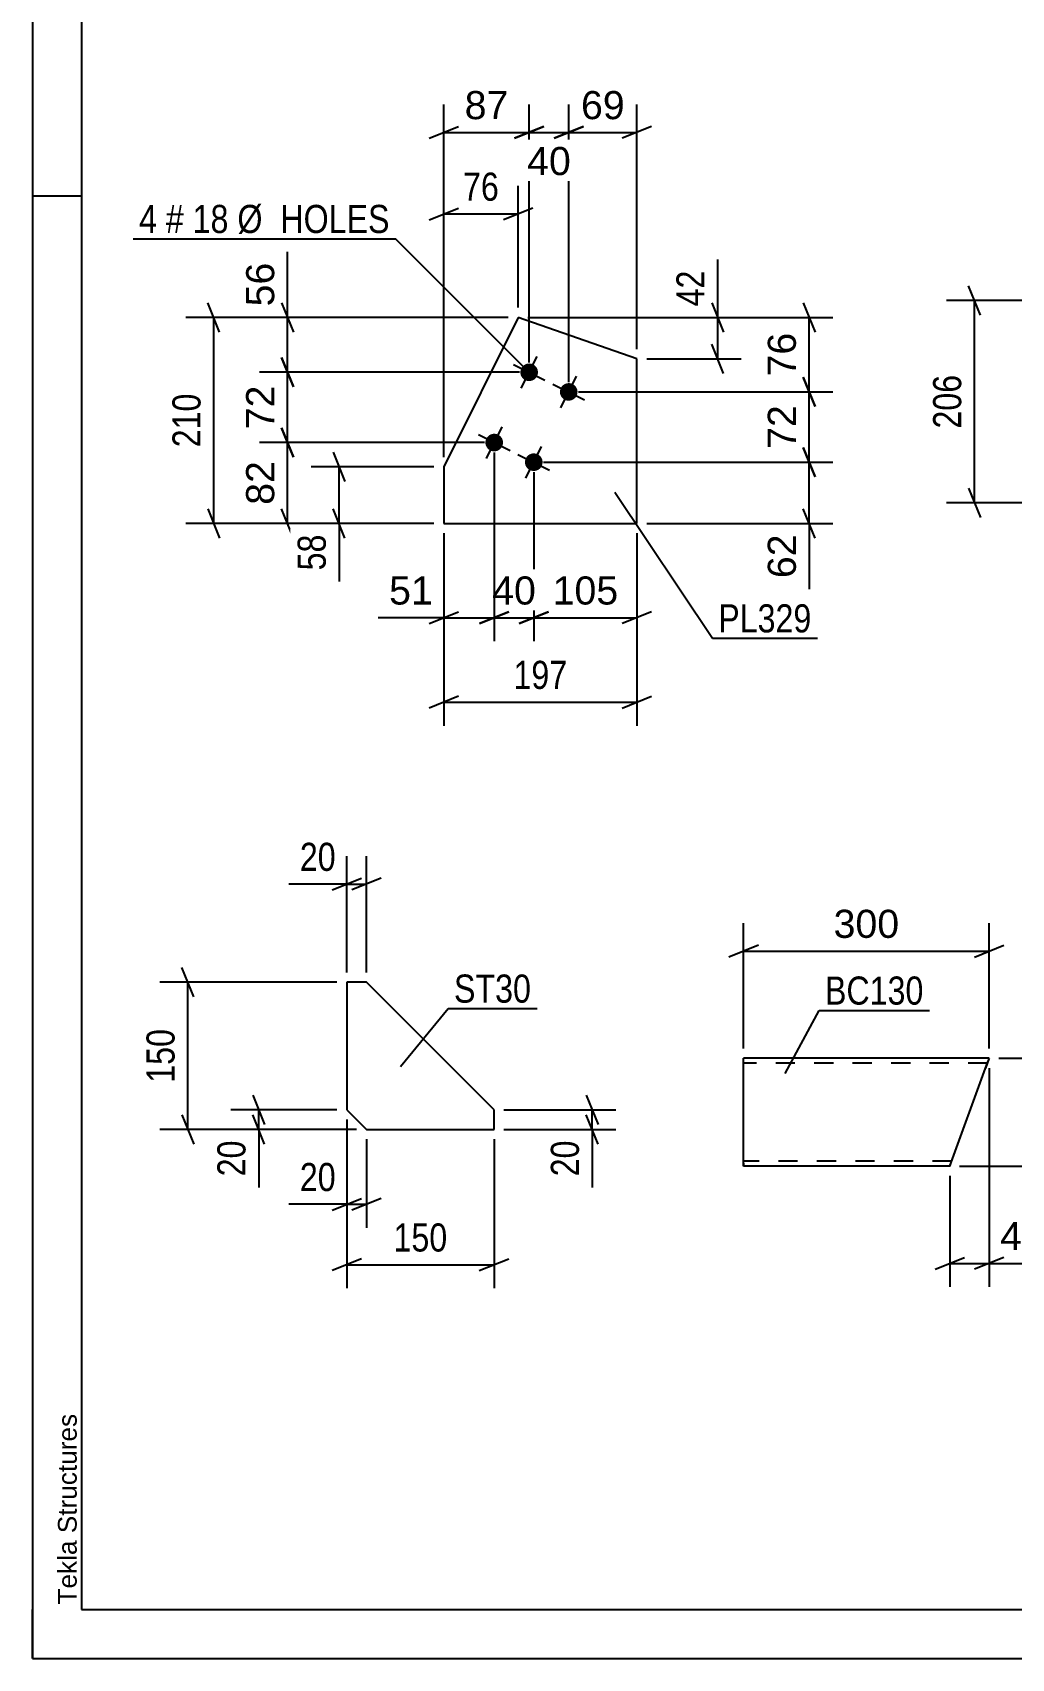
# Model space of a CAD drawing. Header units: millimetres. Extents: x 0 to 420, y 0 to 297.
# Drawn here: x 0 to 99.7, y 0 to 165.7 of the extents above; entities that cross this region are included whole.
import ezdxf

# ---------------------------------------------------------------- set-up
doc = ezdxf.new("R2010")
doc.units = ezdxf.units.MM
doc.linetypes.add('DXK_LINE_DOT2', pattern=[3.9198, 1.9599, -1.9599])
doc.styles.add('Arial', font='ARIAL.TTF', dxfattribs={"height": 0.2})
doc.styles.add('Arial Narrow', font='ARIALN.TTF', dxfattribs={"height": 0.2})

# ---------------------------------------------------------------- blocks, each defined once
blk = doc.blocks.new('Unknown-284928342-1132')
at = {"color": 5, "linetype": 'Continuous'}
for p, q in [((0, 297), (0, 0)), ((5, 292), (5, 5)), ((5, 149), (0, 149)), ((0, 0), (0, 5)), ((5, 5), (415, 5)), ((0, 0), (420, 0))]:
    blk.add_line(p, q, dxfattribs=at)
at = {"color": 174, "linetype": 'Continuous', "style": 'Arial'}
blk.add_text('Tekla Structures', height=1.9102, rotation=90, dxfattribs=at).set_placement((4.5, 5.5))
blk = doc.blocks.new('Part-284928342-1487 - 1471')
at = {"color": 2, "linetype": 'Continuous'}
for p, q in [((34.01, 68.91), (32.01, 68.91)), ((32.01, 68.91), (32.01, 55.91)), ((47.01, 55.91), (34.01, 68.91)), ((32.01, 55.91), (34.01, 53.91)), ((47.01, 53.91), (47.01, 55.91)), ((34.01, 53.91), (47.01, 53.91))]:
    blk.add_line(p, q, dxfattribs=at)
blk = doc.blocks.new('Part-284928342-1582 - 1565')
at = {"color": 2, "linetype": 'Continuous'}
for p, q in [((97.44, 61.17), (72.44, 61.17)), ((72.44, 50.25), (72.44, 61.17)), ((93.44, 50.17), (97.08, 60.17)), ((97.41, 61.1), (97.08, 60.17)), ((97.44, 61.17), (97.41, 61.1)), ((72.44, 50.17), (72.44, 50.25)), ((93.44, 50.17), (72.44, 50.17))]:
    blk.add_line(p, q, dxfattribs=at)
at = {"color": 7, "linetype": 'DXK_LINE_DOT2'}
for p, q in [((97.26, 60.67), (72.44, 60.67)), ((97.08, 60.17), (97.33, 60.88)), ((93.62, 50.67), (72.44, 50.67)), ((72.44, 50.47), (72.44, 50.17)), ((93.46, 50.25), (93.44, 50.17))]:
    blk.add_line(p, q, dxfattribs=at)
blk = doc.blocks.new('Bolt-284928342-2346 - 2312')
at = {"linetype": 'Continuous'}
for points in [[(50.99, 131.87, -1), (50.19, 130.26, -1)], [(55.02, 129.87, -1), (54.22, 128.26, -1)], [(47.43, 124.71, -1), (46.63, 123.1, -1)], [(51.46, 122.71, -1), (50.66, 121.1, -1)]]:
    blk.add_hatch(color=1, dxfattribs=at).paths.add_polyline_path(points)
at = {"color": 1, "linetype": 'Continuous'}
for p, q in [((49.79, 129.46), (51.39, 132.68)), ((48.98, 131.87), (52.2, 130.27)), ((53.01, 129.87), (56.23, 128.26)), ((53.82, 127.45), (55.42, 130.68)), ((45.42, 124.71), (48.64, 123.1)), ((46.23, 122.29), (47.83, 125.52)), ((49.45, 122.7), (52.67, 121.1)), ((50.26, 120.29), (51.86, 123.51))]:
    blk.add_line(p, q, dxfattribs=at)
blk = doc.blocks.new('Part-284928342-2361 - 2312')
at = {"color": 2, "linetype": 'Continuous'}
for p, q in [((49.46, 136.66), (41.89, 121.43)), ((61.56, 132.43), (49.46, 136.66)), ((61.56, 115.66), (61.56, 132.43)), ((41.89, 121.43), (41.89, 115.66)), ((41.89, 115.66), (61.56, 115.66))]:
    blk.add_line(p, q, dxfattribs=at)
blk = doc.blocks.new('StraightDimension-284928342-1533 - 1471')
at = {"color": 7, "linetype": 'Continuous'}
for p, q in [((32.01, 54.91), (32.01, 43.88)), ((34.01, 52.91), (34.01, 43.88)), ((30.51, 45.68), (33.51, 46.88)), ((35.51, 46.88), (32.51, 45.68)), ((32.01, 46.28), (34.01, 46.28))]:
    blk.add_line(p, q, dxfattribs=at)
at = {"color": 0}
blk.add_wipeout([(31.49, 47.03), (31.49, 51.23), (26.63, 51.23), (26.63, 47.03)], dxfattribs=at)
at = {"color": 7, "linetype": 'Continuous'}
blk.add_line((32.01, 46.28), (26.11, 46.28), dxfattribs=at)
blk.add_line((32.01, 46.28), (26.11, 46.28), dxfattribs=at)
at = {"color": 3, "style": 'Arial Narrow'}
blk.add_text('20', height=2.863, dxfattribs=at).set_placement((27.23, 47.63))
blk = doc.blocks.new('StraightDimension-284928342-1544 - 1471')
at = {"color": 7, "linetype": 'Continuous'}
for p, q in [((32.01, 69.91), (32.01, 81.76)), ((34.01, 69.91), (34.01, 81.76)), ((30.51, 78.31), (33.51, 79.51)), ((32.01, 78.91), (34.01, 78.91)), ((35.51, 79.51), (32.51, 78.31))]:
    blk.add_line(p, q, dxfattribs=at)
at = {"color": 0}
blk.add_wipeout([(31.49, 79.66), (31.49, 83.86), (26.63, 83.86), (26.63, 79.66)], dxfattribs=at)
at = {"color": 7, "linetype": 'Continuous'}
blk.add_line((32.01, 78.91), (26.11, 78.91), dxfattribs=at)
blk.add_line((32.01, 78.91), (26.11, 78.91), dxfattribs=at)
at = {"color": 3, "style": 'Arial Narrow'}
blk.add_text('20', height=2.863, dxfattribs=at).set_placement((27.23, 80.26))
blk = doc.blocks.new('StraightDimension-284928342-1513 - 1471')
at = {"color": 7, "linetype": 'Continuous'}
for p, q in [((22.44, 57.41), (23.64, 54.41)), ((31.01, 55.91), (20.19, 55.91)), ((23.64, 52.41), (22.44, 55.41)), ((23.04, 53.91), (23.04, 55.91)), ((33.01, 53.91), (20.19, 53.91))]:
    blk.add_line(p, q, dxfattribs=at)
at = {"color": 0}
blk.add_wipeout([(22.29, 53.38), (18.09, 53.38), (18.09, 48.53), (22.29, 48.53)], dxfattribs=at)
at = {"color": 7, "linetype": 'Continuous'}
blk.add_line((23.04, 53.91), (23.04, 48), dxfattribs=at)
blk.add_line((23.04, 53.91), (23.04, 48), dxfattribs=at)
at = {"color": 3, "style": 'Arial Narrow'}
blk.add_text('20', height=2.863, rotation=90.0002, dxfattribs=at).set_placement((21.69, 49.13))
blk = doc.blocks.new('StraightDimension-284928342-1489 - 1471')
at = {"color": 7, "linetype": 'Continuous'}
for p, q in [((16.42, 67.41), (15.22, 70.41)), ((31.01, 68.91), (12.97, 68.91)), ((15.82, 53.91), (15.82, 68.91)), ((15.22, 55.41), (16.42, 52.41)), ((33.01, 53.91), (12.97, 53.91))]:
    blk.add_line(p, q, dxfattribs=at)
at = {"color": 0}
blk.add_wipeout([(15.06, 64.75), (10.86, 64.75), (10.86, 58.07), (15.06, 58.07)], dxfattribs=at)
at = {"color": 3, "style": 'Arial Narrow'}
blk.add_text('150', height=2.863, rotation=90.0002, dxfattribs=at).set_placement((14.47, 58.67))
blk = doc.blocks.new('StraightDimension-284928342-1506 - 1471')
at = {"color": 7, "linetype": 'Continuous'}
for p, q in [((32.01, 54.91), (32.01, 37.72)), ((47.01, 52.91), (47.01, 37.72)), ((33.51, 40.72), (30.51, 39.52)), ((32.01, 40.12), (47.01, 40.12)), ((45.51, 39.52), (48.51, 40.72))]:
    blk.add_line(p, q, dxfattribs=at)
at = {"color": 0}
blk.add_wipeout([(42.86, 40.87), (42.86, 45.07), (36.17, 45.07), (36.17, 40.87)], dxfattribs=at)
at = {"color": 3, "style": 'Arial Narrow'}
blk.add_text('150', height=2.863, dxfattribs=at).set_placement((36.77, 41.47))
blk = doc.blocks.new('StraightDimension-284928342-1524 - 1471')
at = {"color": 7, "linetype": 'Continuous'}
for p, q in [((56.41, 57.41), (57.61, 54.41)), ((48.01, 55.91), (59.41, 55.91)), ((57.61, 52.41), (56.41, 55.41)), ((57.01, 53.91), (57.01, 55.91)), ((48.01, 53.91), (59.41, 53.91))]:
    blk.add_line(p, q, dxfattribs=at)
at = {"color": 0}
blk.add_wipeout([(56.26, 53.38), (52.06, 53.38), (52.06, 48.53), (56.26, 48.53)], dxfattribs=at)
at = {"color": 7, "linetype": 'Continuous'}
blk.add_line((57.01, 53.91), (57.01, 48), dxfattribs=at)
blk.add_line((57.01, 53.91), (57.01, 48), dxfattribs=at)
at = {"color": 3, "style": 'Arial Narrow'}
blk.add_text('20', height=2.863, rotation=90.0002, dxfattribs=at).set_placement((55.66, 49.13))
blk = doc.blocks.new('StraightDimension-284928342-1599 - 1565')
at = {"color": 7, "linetype": 'Continuous'}
for p, q in [((97.44, 60.17), (97.44, 37.86)), ((93.44, 49.17), (93.44, 37.86)), ((91.94, 39.66), (94.94, 40.86)), ((93.44, 40.26), (97.44, 40.26)), ((98.94, 40.86), (95.94, 39.66))]:
    blk.add_line(p, q, dxfattribs=at)
at = {"color": 0}
blk.add_wipeout([(103.61, 41.01), (103.61, 45.21), (97.96, 45.21), (97.96, 41.01)], dxfattribs=at)
at = {"color": 7, "linetype": 'Continuous'}
blk.add_line((97.44, 40.26), (104.14, 40.26), dxfattribs=at)
blk.add_line((97.44, 40.26), (104.14, 40.26), dxfattribs=at)
at = {"color": 3, "style": 'Arial'}
blk.add_text('48', height=2.865, dxfattribs=at).set_placement((98.56, 41.61))
blk = doc.blocks.new('StraightDimension-284928342-1614 - 1565')
at = {"color": 7, "linetype": 'Continuous'}
for p, q in [((72.44, 62.17), (72.44, 74.93)), ((97.44, 62.17), (97.44, 74.93)), ((73.94, 72.68), (70.94, 71.48)), ((72.44, 72.08), (97.44, 72.08)), ((95.94, 71.48), (98.94, 72.68))]:
    blk.add_line(p, q, dxfattribs=at)
at = {"color": 0}
blk.add_wipeout([(88.87, 72.83), (88.87, 77.03), (81, 77.03), (81, 72.83)], dxfattribs=at)
at = {"color": 3, "style": 'Arial'}
blk.add_text('300', height=2.865, dxfattribs=at).set_placement((81.6, 73.43))
blk = doc.blocks.new('StraightDimension-284928342-1584 - 1565')
at = {"color": 7, "linetype": 'Continuous'}
for p, q in [((107.04, 62.67), (108.24, 59.67)), ((98.44, 61.17), (110.04, 61.17)), ((107.64, 50.17), (107.64, 61.17)), ((108.24, 48.67), (107.04, 51.67)), ((94.44, 50.17), (110.04, 50.17))]:
    blk.add_line(p, q, dxfattribs=at)
at = {"color": 0}
blk.add_wipeout([(106.89, 59.61), (102.69, 59.61), (102.69, 51.74), (106.89, 51.74)], dxfattribs=at)
at = {"color": 3, "style": 'Arial'}
blk.add_text('132', height=2.865, rotation=90.0002, dxfattribs=at).set_placement((106.29, 52.34))
blk = doc.blocks.new('StraightDimension-284928342-2471 - 2312')
at = {"color": 7, "linetype": 'Continuous'}
for p, q in [((69.2, 138.16), (70.4, 135.16)), ((50.46, 136.66), (72.2, 136.66)), ((69.8, 132.43), (69.8, 136.66)), ((70.4, 130.93), (69.2, 133.93)), ((62.56, 132.43), (72.2, 132.43))]:
    blk.add_line(p, q, dxfattribs=at)
at = {"color": 0}
blk.add_wipeout([(69.05, 142.04), (64.85, 142.04), (64.85, 137.18), (69.05, 137.18)], dxfattribs=at)
at = {"color": 7, "linetype": 'Continuous'}
blk.add_line((69.8, 136.66), (69.8, 142.56), dxfattribs=at)
blk.add_line((69.8, 136.66), (69.8, 142.56), dxfattribs=at)
at = {"color": 3, "style": 'Arial Narrow'}
blk.add_text('42', height=2.863, rotation=90.0002, dxfattribs=at).set_placement((68.45, 137.78))
blk = doc.blocks.new('StraightDimension-284928342-2407 - 2312')
at = {"color": 7, "linetype": 'Continuous'}
for p, q in [((54.62, 130.07), (54.62, 158.36)), ((61.56, 133.43), (61.56, 158.36)), ((53.12, 154.91), (56.12, 156.11)), ((63.06, 156.11), (60.06, 154.91)), ((54.62, 155.51), (61.56, 155.51))]:
    blk.add_line(p, q, dxfattribs=at)
at = {"color": 0}
blk.add_wipeout([(60.92, 156.26), (60.92, 160.46), (55.27, 160.46), (55.27, 156.26)], dxfattribs=at)
at = {"color": 3, "style": 'Arial'}
blk.add_text('69', height=2.865, dxfattribs=at).set_placement((55.87, 156.86))
blk = doc.blocks.new('StraightDimension-284928342-2441 - 2312')
at = {"color": 7, "linetype": 'Continuous'}
for p, q in [((51.06, 120.9), (51.06, 103.65)), ((61.56, 114.66), (61.56, 103.65)), ((49.56, 105.45), (52.56, 106.65)), ((51.06, 106.05), (61.56, 106.05)), ((63.06, 106.65), (60.06, 105.45))]:
    blk.add_line(p, q, dxfattribs=at)
at = {"color": 0}
blk.add_wipeout([(60.25, 106.8), (60.25, 111), (52.38, 111), (52.38, 106.8)], dxfattribs=at)
at = {"color": 3, "style": 'Arial'}
blk.add_text('105', height=2.865, dxfattribs=at).set_placement((52.98, 107.4))
blk = doc.blocks.new('StraightDimension-284928342-2377 - 2312')
at = {"color": 7, "linetype": 'Continuous'}
for p, q in [((25.37, 138.16), (26.57, 135.16)), ((48.46, 136.66), (23.12, 136.66)), ((25.97, 131.07), (25.97, 136.66)), ((26.57, 129.57), (25.37, 132.57)), ((49.59, 131.07), (23.12, 131.07))]:
    blk.add_line(p, q, dxfattribs=at)
at = {"color": 0}
blk.add_wipeout([(25.22, 142.83), (21.02, 142.83), (21.02, 137.18), (25.22, 137.18)], dxfattribs=at)
at = {"color": 7, "linetype": 'Continuous'}
blk.add_line((25.97, 136.66), (25.97, 143.35), dxfattribs=at)
blk.add_line((25.97, 136.66), (25.97, 143.35), dxfattribs=at)
at = {"color": 3, "style": 'Arial'}
blk.add_text('56', height=2.865, rotation=90.0002, dxfattribs=at).set_placement((24.62, 137.78))
blk = doc.blocks.new('StraightDimension-284928342-2433 - 2312')
at = {"color": 7, "linetype": 'Continuous'}
for p, q in [((47.03, 122.9), (47.03, 103.65)), ((51.06, 120.9), (51.06, 103.65)), ((45.53, 105.45), (48.53, 106.65)), ((47.03, 106.05), (51.06, 106.05)), ((52.56, 106.65), (49.56, 105.45))]:
    blk.add_line(p, q, dxfattribs=at)
at = {"color": 0}
blk.add_wipeout([(51.87, 106.8), (51.87, 111), (46.22, 111), (46.22, 106.8)], dxfattribs=at)
at = {"color": 3, "style": 'Arial'}
blk.add_text('40', height=2.865, dxfattribs=at).set_placement((46.82, 107.4))
blk = doc.blocks.new('StraightDimension-284928342-2369 - 2312')
at = {"color": 7, "linetype": 'Continuous'}
for p, q in [((25.37, 132.57), (26.57, 129.57)), ((49.59, 131.07), (23.12, 131.07)), ((25.97, 123.9), (25.97, 131.07)), ((26.57, 122.4), (25.37, 125.4)), ((46.03, 123.9), (23.12, 123.9))]:
    blk.add_line(p, q, dxfattribs=at)
at = {"color": 0}
blk.add_wipeout([(25.22, 130.31), (21.02, 130.31), (21.02, 124.66), (25.22, 124.66)], dxfattribs=at)
at = {"color": 3, "style": 'Arial'}
blk.add_text('72', height=2.865, rotation=90.0002, dxfattribs=at).set_placement((24.62, 125.26))
blk = doc.blocks.new('StraightDimension-284928342-2387 - 2312')
at = {"color": 7, "linetype": 'Continuous'}
for p, q in [((41.89, 122.43), (41.89, 158.36)), ((50.59, 132.07), (50.59, 158.36)), ((40.39, 154.91), (43.39, 156.11)), ((52.09, 156.11), (49.09, 154.91)), ((41.89, 155.51), (50.59, 155.51))]:
    blk.add_line(p, q, dxfattribs=at)
at = {"color": 0}
blk.add_wipeout([(49.07, 156.26), (49.07, 160.46), (43.42, 160.46), (43.42, 156.26)], dxfattribs=at)
at = {"color": 3, "style": 'Arial'}
blk.add_text('87', height=2.865, dxfattribs=at).set_placement((44.02, 156.86))
blk = doc.blocks.new('StraightDimension-284928342-2427 - 2312')
at = {"color": 7, "linetype": 'Continuous'}
for p, q in [((47.03, 122.9), (47.03, 103.65)), ((41.89, 114.66), (41.89, 103.65)), ((40.39, 105.45), (43.39, 106.65)), ((41.89, 106.05), (47.03, 106.05)), ((48.53, 106.65), (45.53, 105.45))]:
    blk.add_line(p, q, dxfattribs=at)
at = {"color": 0}
blk.add_wipeout([(41.37, 106.8), (41.37, 111), (35.72, 111), (35.72, 106.8)], dxfattribs=at)
at = {"color": 7, "linetype": 'Continuous'}
blk.add_line((41.89, 106.05), (35.2, 106.05), dxfattribs=at)
blk.add_line((41.89, 106.05), (35.2, 106.05), dxfattribs=at)
at = {"color": 3, "style": 'Arial'}
blk.add_text('51', height=2.865, dxfattribs=at).set_placement((36.32, 107.4))
blk = doc.blocks.new('StraightDimension-284928342-2363 - 2312')
at = {"color": 7, "linetype": 'Continuous'}
for p, q in [((25.37, 125.4), (26.57, 122.4)), ((46.03, 123.9), (23.12, 123.9)), ((25.97, 115.66), (25.97, 123.9)), ((26.57, 114.16), (25.37, 117.16)), ((40.89, 115.66), (23.12, 115.66))]:
    blk.add_line(p, q, dxfattribs=at)
at = {"color": 0}
blk.add_wipeout([(25.22, 122.61), (21.02, 122.61), (21.02, 116.96), (25.22, 116.96)], dxfattribs=at)
at = {"color": 3, "style": 'Arial'}
blk.add_text('82', height=2.865, rotation=90.0002, dxfattribs=at).set_placement((24.62, 117.56))
blk = doc.blocks.new('StraightDimension-284928342-2397 - 2312')
at = {"color": 7, "linetype": 'Continuous'}
for p, q in [((50.59, 132.07), (50.59, 157.91)), ((54.62, 130.07), (54.62, 157.91)), ((49.09, 154.91), (52.09, 156.11)), ((56.12, 156.11), (53.12, 154.91)), ((50.59, 155.51), (54.62, 155.51))]:
    blk.add_line(p, q, dxfattribs=at)
at = {"color": 0}
blk.add_wipeout([(55.43, 150.56), (55.43, 154.76), (49.78, 154.76), (49.78, 150.56)], dxfattribs=at)
at = {"color": 3, "style": 'Arial'}
blk.add_text('40', height=2.865, dxfattribs=at).set_placement((50.38, 151.16))
blk = doc.blocks.new('StraightDimension-284928342-2418 - 2312')
at = {"color": 7, "linetype": 'Continuous'}
for p, q in [((19.06, 135.16), (17.86, 138.16)), ((48.46, 136.66), (15.61, 136.66)), ((18.46, 115.66), (18.46, 136.66)), ((17.86, 117.16), (19.06, 114.16)), ((40.89, 115.66), (15.61, 115.66))]:
    blk.add_line(p, q, dxfattribs=at)
at = {"color": 0}
blk.add_wipeout([(17.71, 129.5), (13.51, 129.5), (13.51, 122.82), (17.71, 122.82)], dxfattribs=at)
at = {"color": 3, "style": 'Arial Narrow'}
blk.add_text('210', height=2.863, rotation=90.0002, dxfattribs=at).set_placement((17.11, 123.42))
blk = doc.blocks.new('StraightDimension-284928342-2448 - 2312')
at = {"color": 7, "linetype": 'Continuous'}
for p, q in [((78.51, 123.4), (79.71, 120.4)), ((52.06, 121.9), (81.51, 121.9)), ((79.11, 115.66), (79.11, 121.9)), ((79.71, 114.16), (78.51, 117.16)), ((62.56, 115.66), (81.51, 115.66))]:
    blk.add_line(p, q, dxfattribs=at)
at = {"color": 0}
blk.add_wipeout([(78.36, 115.13), (74.16, 115.13), (74.16, 109.49), (78.36, 109.49)], dxfattribs=at)
at = {"color": 7, "linetype": 'Continuous'}
blk.add_line((79.11, 115.66), (79.11, 108.96), dxfattribs=at)
blk.add_line((79.11, 115.66), (79.11, 108.96), dxfattribs=at)
at = {"color": 3, "style": 'Arial'}
blk.add_text('62', height=2.865, rotation=90.0002, dxfattribs=at).set_placement((77.76, 110.09))
blk = doc.blocks.new('StraightDimension-284928342-2454 - 2312')
at = {"color": 7, "linetype": 'Continuous'}
for p, q in [((78.51, 130.57), (79.71, 127.57)), ((55.62, 129.07), (81.51, 129.07)), ((79.11, 121.9), (79.11, 129.07)), ((79.71, 120.4), (78.51, 123.4)), ((52.06, 121.9), (81.51, 121.9))]:
    blk.add_line(p, q, dxfattribs=at)
at = {"color": 0}
blk.add_wipeout([(78.36, 128.31), (74.16, 128.31), (74.16, 122.66), (78.36, 122.66)], dxfattribs=at)
at = {"color": 3, "style": 'Arial'}
blk.add_text('72', height=2.865, rotation=90.0002, dxfattribs=at).set_placement((77.76, 123.26))
blk = doc.blocks.new('StraightDimension-284928342-2462 - 2312')
at = {"color": 7, "linetype": 'Continuous'}
for p, q in [((78.51, 138.16), (79.71, 135.16)), ((50.46, 136.66), (81.51, 136.66)), ((79.11, 129.07), (79.11, 136.66)), ((79.71, 127.57), (78.51, 130.57)), ((55.62, 129.07), (81.51, 129.07))]:
    blk.add_line(p, q, dxfattribs=at)
at = {"color": 0}
blk.add_wipeout([(78.36, 135.68), (74.16, 135.68), (74.16, 130.04), (78.36, 130.04)], dxfattribs=at)
at = {"color": 3, "style": 'Arial'}
blk.add_text('76', height=2.865, rotation=90.0002, dxfattribs=at).set_placement((77.76, 130.64))
blk = doc.blocks.new('StraightDimension-284928342-2480 - 2312')
at = {"color": 7, "linetype": 'Continuous'}
for p, q in [((30.62, 122.93), (31.82, 119.93)), ((40.89, 121.43), (28.37, 121.43)), ((31.22, 115.66), (31.22, 121.43)), ((31.82, 114.16), (30.62, 117.16)), ((40.89, 115.66), (28.37, 115.66))]:
    blk.add_line(p, q, dxfattribs=at)
at = {"color": 0}
blk.add_wipeout([(30.47, 115.13), (26.27, 115.13), (26.27, 110.28), (30.47, 110.28)], dxfattribs=at)
at = {"color": 7, "linetype": 'Continuous'}
blk.add_line((31.22, 115.66), (31.22, 109.75), dxfattribs=at)
blk.add_line((31.22, 115.66), (31.22, 109.75), dxfattribs=at)
at = {"color": 3, "style": 'Arial Narrow'}
blk.add_text('58', height=2.863, rotation=90.0002, dxfattribs=at).set_placement((29.87, 110.88))
blk = doc.blocks.new('StraightDimension-284928342-2487 - 2312')
at = {"color": 7, "linetype": 'Continuous'}
for p, q in [((41.89, 114.66), (41.89, 95.05)), ((61.56, 114.66), (61.56, 95.05)), ((43.39, 98.05), (40.39, 96.85)), ((60.06, 96.85), (63.06, 98.05)), ((41.89, 97.45), (61.56, 97.45))]:
    blk.add_line(p, q, dxfattribs=at)
at = {"color": 0}
blk.add_wipeout([(55.07, 98.2), (55.07, 102.4), (48.39, 102.4), (48.39, 98.2)], dxfattribs=at)
at = {"color": 3, "style": 'Arial Narrow'}
blk.add_text('197', height=2.863, dxfattribs=at).set_placement((48.99, 98.8))
blk = doc.blocks.new('StraightDimension-284928342-2492 - 2312')
at = {"color": 7, "linetype": 'Continuous'}
for p, q in [((41.89, 122.43), (41.89, 150.05)), ((49.46, 137.66), (49.46, 150.05)), ((40.39, 146.6), (43.39, 147.8)), ((50.96, 147.8), (47.96, 146.6)), ((41.89, 147.2), (49.46, 147.2))]:
    blk.add_line(p, q, dxfattribs=at)
at = {"color": 0}
blk.add_wipeout([(48.11, 147.95), (48.11, 152.15), (43.25, 152.15), (43.25, 147.95)], dxfattribs=at)
at = {"color": 3, "style": 'Arial Narrow'}
blk.add_text('76', height=2.863, dxfattribs=at).set_placement((43.85, 148.55))
blk = doc.blocks.new('StraightDimension-284928342-2573 - 2506')
at = {"color": 7, "linetype": 'Continuous'}
for p, q in [((96.55, 136.89), (95.35, 139.89)), ((130.25, 138.39), (93.1, 138.39)), ((95.95, 117.76), (95.95, 138.39)), ((117.98, 117.76), (93.1, 117.76)), ((95.35, 119.26), (96.55, 116.26))]:
    blk.add_line(p, q, dxfattribs=at)
at = {"color": 0}
blk.add_wipeout([(95.2, 131.42), (91, 131.42), (91, 124.73), (95.2, 124.73)], dxfattribs=at)
at = {"color": 3, "style": 'Arial Narrow'}
blk.add_text('206', height=2.863, rotation=90.0002, dxfattribs=at).set_placement((94.6, 125.33))
blk = doc.blocks.new('Mark-284928342-1483 - 1471')
at = {"color": 0}
blk.add_wipeout([(50.79, 66.83), (50.79, 69.83), (42.93, 69.83), (42.93, 66.83)], dxfattribs=at)
blk.add_wipeout([(50.79, 66.83), (50.79, 69.83), (42.93, 69.83), (42.93, 66.83)], dxfattribs=at)
at = {"color": 30, "linetype": 'Continuous'}
for p, q in [((37.47, 60.31), (42.33, 66.23)), ((42.33, 66.23), (51.39, 66.23))]:
    blk.add_line(p, q, dxfattribs=at)
at = {"color": 3, "style": 'Arial Narrow'}
blk.add_text('ST30', height=2.863, dxfattribs=at).set_placement((42.93, 66.83))
blk = doc.blocks.new('Mark-284928342-1578 - 1565')
at = {"color": 0}
blk.add_wipeout([(90.76, 66.63), (90.76, 69.63), (80.72, 69.63), (80.72, 66.63)], dxfattribs=at)
blk.add_wipeout([(90.76, 66.63), (90.76, 69.63), (80.72, 69.63), (80.72, 66.63)], dxfattribs=at)
at = {"color": 30, "linetype": 'Continuous'}
for p, q in [((76.68, 59.61), (80.12, 66.03)), ((80.12, 66.03), (91.36, 66.03))]:
    blk.add_line(p, q, dxfattribs=at)
at = {"color": 3, "style": 'Arial Narrow'}
blk.add_text('BC130', height=2.863, dxfattribs=at).set_placement((80.72, 66.63))
blk = doc.blocks.new('Mark-284928342-2342 - 2312')
at = {"color": 0}
for points in [[(12.68, 145.26), (12.68, 148.26), (10.85, 148.26), (10.85, 145.26)], [(15.41, 145.26), (15.41, 148.26), (13.58, 148.26), (13.58, 145.26)], [(19.97, 145.26), (19.97, 148.26), (16.31, 148.26), (16.31, 145.26)], [(36.39, 145.26), (36.39, 148.26), (20.87, 148.26), (20.87, 145.26)]]:
    blk.add_wipeout(points, dxfattribs=at)
for points in [[(12.68, 145.26), (12.68, 148.26), (10.85, 148.26), (10.85, 145.26)], [(15.41, 145.26), (15.41, 148.26), (13.58, 148.26), (13.58, 145.26)], [(19.97, 145.26), (19.97, 148.26), (16.31, 148.26), (16.31, 145.26)], [(36.39, 145.26), (36.39, 148.26), (20.87, 148.26), (20.87, 145.26)]]:
    blk.add_wipeout(points, dxfattribs=at)
at = {"color": 7, "linetype": 'Continuous'}
for p in [(10.25, 144.66), (50.39, 131.24)]:
    blk.add_line(p, (36.99, 144.66), dxfattribs=at)
at = {"color": 3, "style": 'Arial Narrow'}
for s, height, p in [('4', 2.86, (10.85, 145.26)), ('#', 2.86, (13.58, 145.26)), ('18', 2.863, (16.31, 145.26)), ('Ø  HOLES', 2.863, (20.87, 145.26))]:
    blk.add_text(s, height=height, dxfattribs=at).set_placement(p)
blk = doc.blocks.new('Mark-284928342-2357 - 2312')
at = {"color": 0}
blk.add_wipeout([(79.36, 104.56), (79.36, 107.56), (69.85, 107.56), (69.85, 104.56)], dxfattribs=at)
blk.add_wipeout([(79.36, 104.56), (79.36, 107.56), (69.85, 107.56), (69.85, 104.56)], dxfattribs=at)
at = {"color": 30, "linetype": 'Continuous'}
for p, q in [((59.33, 118.86), (69.25, 103.96)), ((69.25, 103.96), (79.96, 103.96))]:
    blk.add_line(p, q, dxfattribs=at)
at = {"color": 3, "style": 'Arial Narrow'}
blk.add_text('PL329', height=2.863, dxfattribs=at).set_placement((69.85, 104.56))

msp = doc.modelspace()

# ---------------------------------------------------------------- block references
for name in ['Unknown-284928342-1132', 'Part-284928342-2361 - 2312', 'Bolt-284928342-2346 - 2312', 'Part-284928342-1487 - 1471', 'Part-284928342-1582 - 1565']:
    msp.add_blockref(name, (0, 0))

# ---------------------------------------------------------------- next in the draw order: block references
for name in ['StraightDimension-284928342-2377 - 2312', 'StraightDimension-284928342-2471 - 2312', 'StraightDimension-284928342-2573 - 2506', 'StraightDimension-284928342-2441 - 2312', 'StraightDimension-284928342-1544 - 1471', 'StraightDimension-284928342-1614 - 1565', 'Mark-284928342-1483 - 1471', 'StraightDimension-284928342-1599 - 1565', 'StraightDimension-284928342-1533 - 1471']:
    msp.add_blockref(name, (0, 0))

# ---------------------------------------------------------------- next in the draw order: block references
for name in ['StraightDimension-284928342-2407 - 2312', 'StraightDimension-284928342-2433 - 2312', 'Mark-284928342-1578 - 1565', 'StraightDimension-284928342-1584 - 1565', 'StraightDimension-284928342-1513 - 1471']:
    msp.add_blockref(name, (0, 0))

# ---------------------------------------------------------------- next in the draw order: block references
for name in ['StraightDimension-284928342-2369 - 2312', 'StraightDimension-284928342-1489 - 1471']:
    msp.add_blockref(name, (0, 0))

# ---------------------------------------------------------------- next in the draw order: block references
for name in ['StraightDimension-284928342-2387 - 2312', 'StraightDimension-284928342-1506 - 1471']:
    msp.add_blockref(name, (0, 0))

# ---------------------------------------------------------------- next in the draw order: block references
for name in ['StraightDimension-284928342-2397 - 2312', 'StraightDimension-284928342-2427 - 2312', 'StraightDimension-284928342-2448 - 2312', 'StraightDimension-284928342-1524 - 1471']:
    msp.add_blockref(name, (0, 0))

# ---------------------------------------------------------------- next in the draw order: block references
for name in ['StraightDimension-284928342-2454 - 2312', 'StraightDimension-284928342-2363 - 2312']:
    msp.add_blockref(name, (0, 0))

# ---------------------------------------------------------------- next in the draw order: block references
for name in ['StraightDimension-284928342-2418 - 2312', 'StraightDimension-284928342-2462 - 2312']:
    msp.add_blockref(name, (0, 0))

# ---------------------------------------------------------------- next in the draw order: block references
msp.add_blockref('StraightDimension-284928342-2480 - 2312', (0, 0))

# ---------------------------------------------------------------- next in the draw order: block references
for name in ['StraightDimension-284928342-2492 - 2312', 'StraightDimension-284928342-2487 - 2312']:
    msp.add_blockref(name, (0, 0))

# ---------------------------------------------------------------- next in the draw order: block references
for name in ['Mark-284928342-2342 - 2312', 'Mark-284928342-2357 - 2312']:
    msp.add_blockref(name, (0, 0))

doc.saveas('drawing.dxf')
